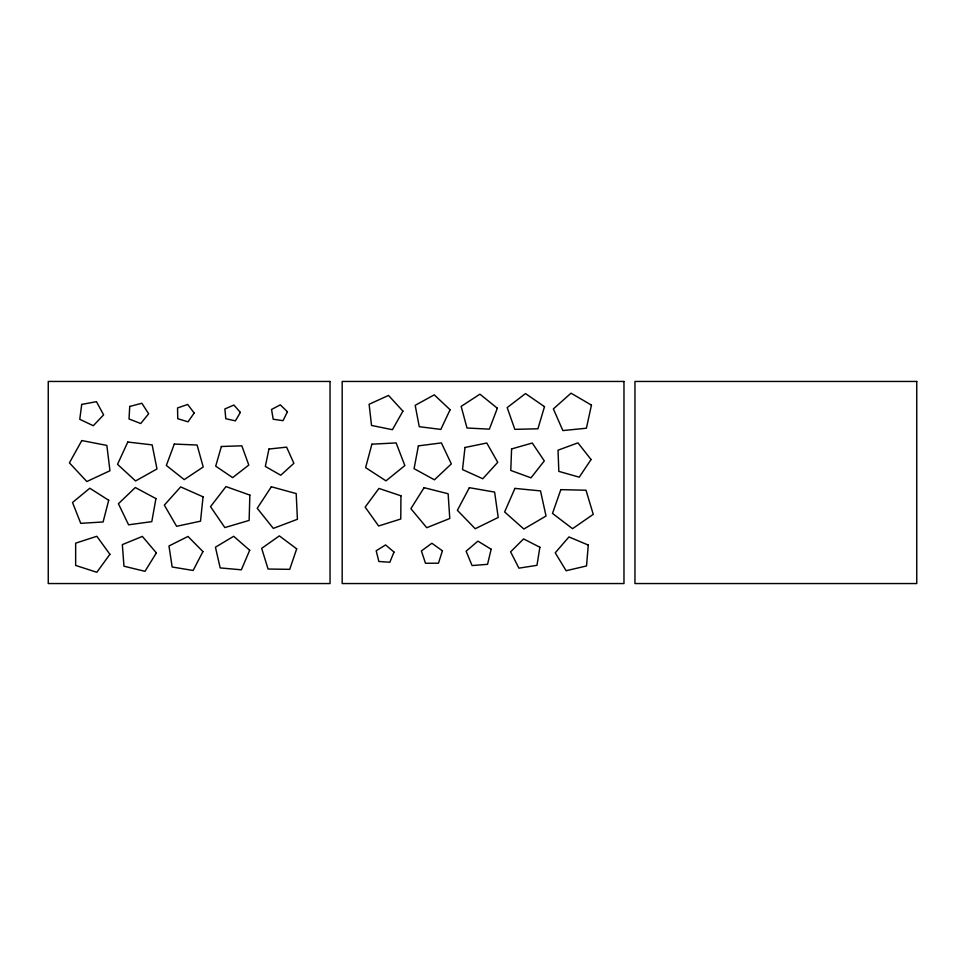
<?xml version="1.0" encoding="UTF-8"?>
<svg xmlns="http://www.w3.org/2000/svg" width="965" height="965" viewBox="0 0 965 965"><rect width="100%" height="100%" fill="white"/><g stroke="black" fill="none" stroke-linecap="round" stroke-linejoin="round"><path stroke-width="1.45" d="M400.957 495.805L400.764 519.001L378.63 525.985L365.156 507.095L378.956 488.435L400.957 495.805M249.851 495.093L249.139 520.412L224.845 527.566L210.527 506.661L225.979 486.589L249.851 495.093M511.583 448.93L510.787 470.45L531.003 477.844L544.296 460.896L532.282 443.031L511.583 448.93M129.732 406.458L129.033 418.979L140.733 423.514L148.658 413.792L141.867 403.249L129.732 406.458M588.276 545.056L586.527 565.948L566.117 570.737L555.249 552.8L568.952 536.938L588.276 545.056M203.048 496.818L200.527 521.16L176.607 526.299L164.327 505.117L180.672 486.903L203.048 496.818M464.997 447.483L462.512 469.569L482.765 478.749L497.747 462.332L486.77 443.007L464.997 447.483M81.723 404.419L79.769 419.28L93.291 425.734L103.617 414.866L96.464 401.681L81.723 404.419M539.869 547.252L536.974 565.321L518.905 568.156L510.618 551.835L523.585 538.916L539.869 547.252M155.932 498.591L151.794 521.643L128.586 524.815L118.406 503.73L135.305 487.53L155.932 498.591M418.388 445.866L414.082 468.664L434.431 479.81L451.318 463.9L441.403 442.911L418.388 445.866M268.958 449.039L265.327 466.421L280.731 475.238L293.879 463.321L286.605 447.133L268.958 449.039M591.448 405.107L586.406 428.219L562.872 430.571L553.367 408.907L571.027 393.177L591.448 405.107M491.149 549.218L487.554 564.32L472.078 565.562L466.119 551.232L477.904 541.136L491.149 549.218M108.707 500.28L103.098 521.969L80.734 523.332L72.52 502.488L89.805 488.242L108.707 500.28M371.899 444.19L365.614 467.627L385.976 480.847L404.842 465.576L396.132 442.911L371.899 444.19M221.371 446.493L215.702 466.155L232.649 477.627L248.789 465.058L241.829 445.818L221.371 446.493M544.501 406.675L537.915 428.786L514.84 429.353L507.18 407.592L525.515 393.575L544.501 406.675M442.416 550.822L438.46 563.198L425.481 563.258L421.403 550.943L431.874 543.247L442.416 550.822M296.689 548.856L289.717 569.338L268.077 569.036L261.672 548.361L279.355 535.889L296.689 548.856M560.822 489.641L552.499 513.416L572.534 528.687L593.246 514.345L586.008 490.22L560.822 489.641M174.303 444.069L166.342 465.444L184.219 479.617L203.217 466.988L197.089 445.022L174.303 444.069M497.349 408.231L489.364 429.148L467 428.014L461.161 406.398L479.919 394.178L497.349 408.231M393.997 552.028L389.86 562.245L378.859 561.485L376.193 550.786L385.554 544.936L393.997 552.028M249.694 550.255L241.347 569.808L220.189 567.915L215.436 547.203L233.675 536.287L249.694 550.255M514.924 488.399L504.635 511.957L523.862 529.025L546.033 516.022L540.509 490.908L514.924 488.399M127.79 442.03L117.537 464.322L135.57 480.956L156.969 468.954L152.156 444.889L127.79 442.03M450.1 409.727L440.836 429.413L419.256 426.687L415.191 405.324L434.25 394.842L450.1 409.727M287.425 411.778L283.022 420.668L273.204 419.232L271.539 409.462L280.32 404.842L287.425 411.778M202.927 551.594L193.133 570.472L172.156 566.998L168.972 545.973L187.994 536.444L202.927 551.594M469.364 487.687L457.374 510.328L475.214 528.736L498.217 517.457L494.611 492.09L469.364 487.687M81.796 440.559L69.42 462.874L86.826 481.535L109.962 470.751L106.85 445.42L81.796 440.559M402.912 411.138L392.417 429.702L371.525 425.444L369.113 404.263L388.509 395.433L402.912 411.138M240.382 412.405L235.388 420.861L225.798 418.726L224.881 408.943L233.892 405.047L240.382 412.405M156.366 552.909L144.991 571.328L123.966 566.202L122.338 544.622L142.362 536.407L156.366 552.909M424.093 487.675L410.885 508.664L426.747 527.71L449.774 518.495L448.134 493.766L424.093 487.675M271.358 486.77L257.221 508.29L273.324 528.386L297.413 519.291L296.195 493.573L271.358 486.77M591.062 459.533L579.253 477.168L558.832 471.39L558.023 450.185L577.938 442.863L591.062 459.533M194.17 413.02L188.03 421.826L177.753 418.701L177.548 407.966L187.692 404.456L194.17 413.02M109.901 554.296L96.826 572.293L75.656 565.418L75.656 543.162L96.826 536.287L109.901 554.296M330.042 381.452L48.25 381.452L48.25 583.548L330.042 583.548L330.042 381.452M623.969 381.452L342.177 381.452L342.177 583.548L623.969 583.548L623.969 381.452M916.75 381.452L634.958 381.452L634.958 583.548L916.75 583.548L916.75 381.452"/></g></svg>
